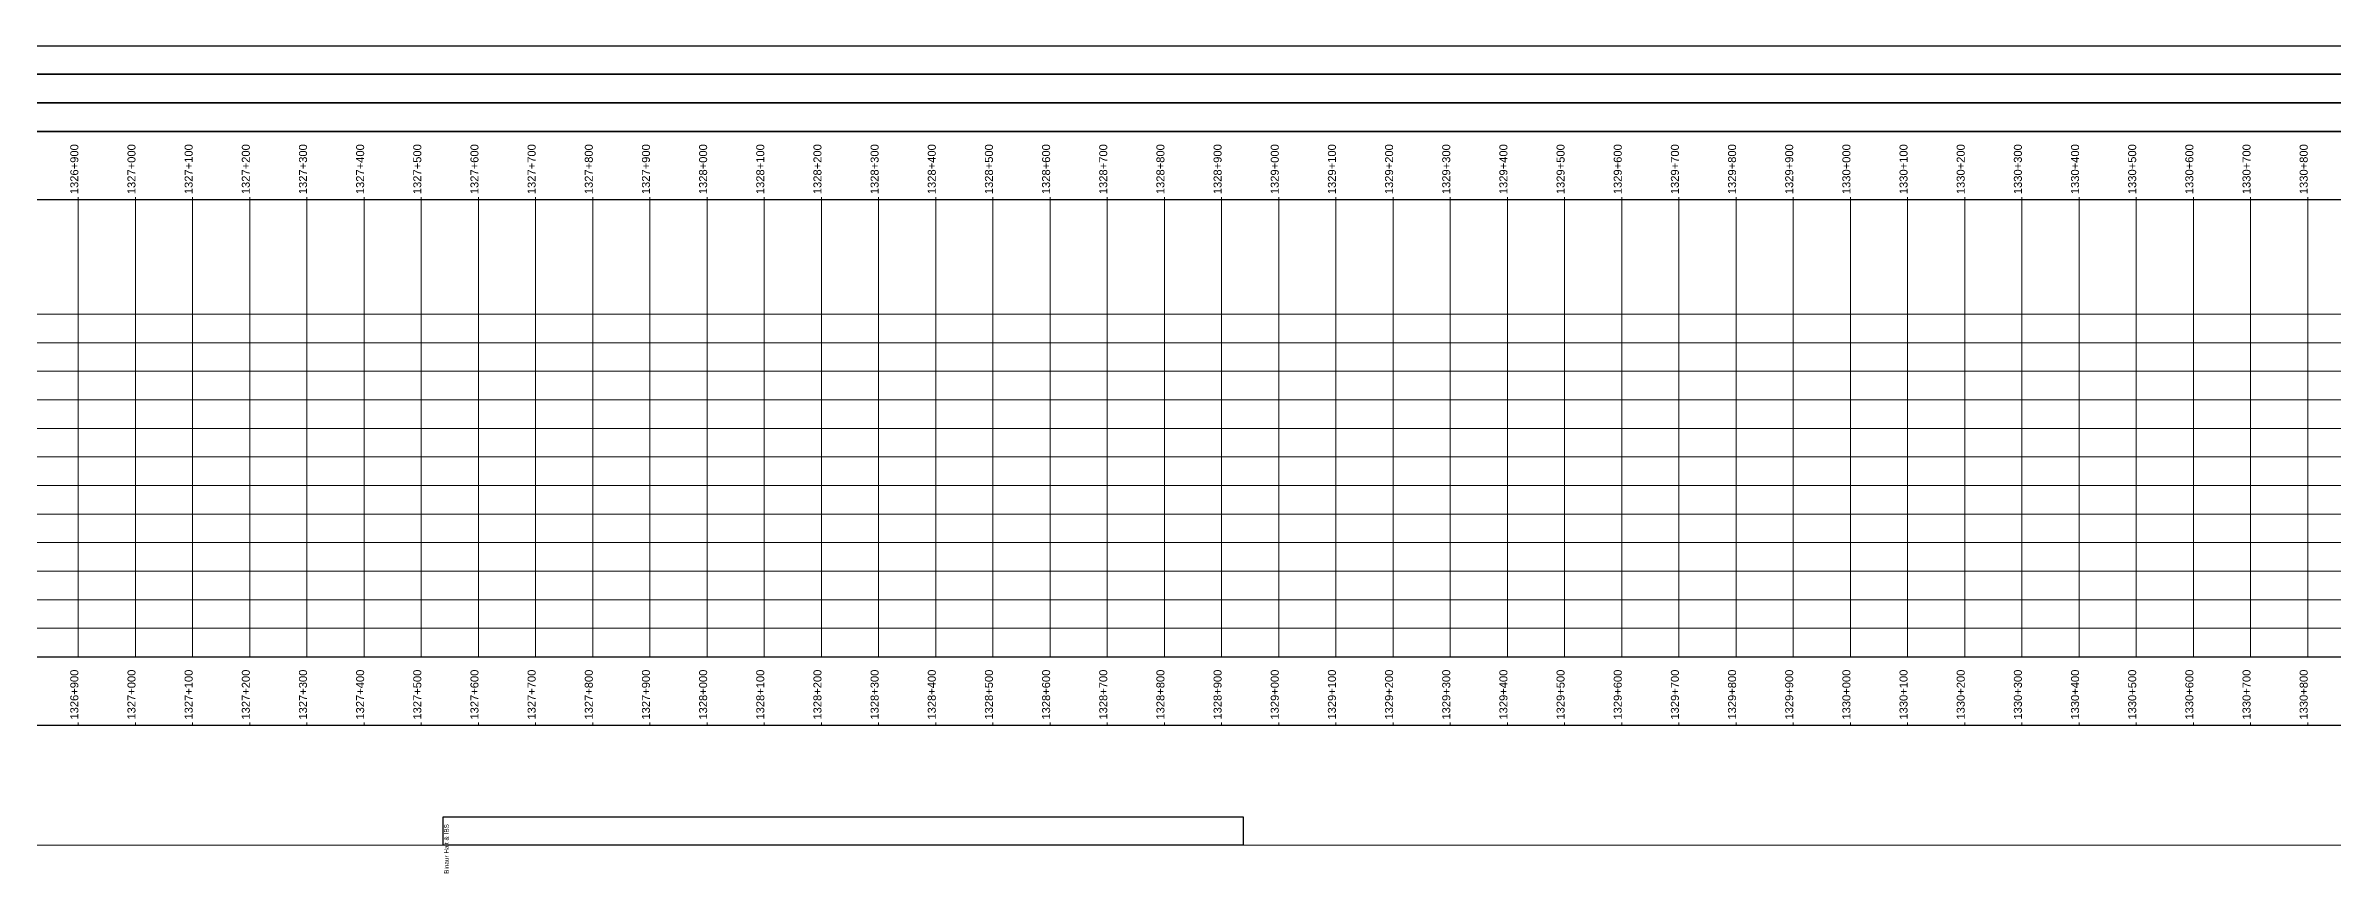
# Model space of a CAD drawing. Extents: x 1318964 to 1334763, y 3551 to 5000.
# Drawn here: x 1326843 to 1330843, y 3551 to 5000 of the extents above; entities that cross this region are included whole.
import ezdxf

# ---------------------------------------------------------------- set-up
doc = ezdxf.new("R2010")
doc.units = 0
doc.linetypes.add('Dashed', pattern=[0])
for name, color, linetype in [('Activity Lines', 7, 'Continuous'), ('Chainage Text', 7, 'Continuous'), ('Entity', 7, 'Continuous'), ('Markers-One', 7, 'Continuous'), ('Outer Box', 7, 'Continuous'), ('Package', 7, 'Continuous'), ('Section', 7, 'Continuous'), ('Vertical Chainage Lines', 7, 'Continuous')]:
    doc.layers.add(name, color=color, linetype=linetype)
doc.styles.add('True type font', font='Arial.ttf')

msp = doc.modelspace()

# ---------------------------------------------------------------- linework, layer by layer
at = {"layer": 'Activity Lines', "color": 195, "linetype": 'Dashed', "lineweight": 15, "true_color": 0x942193}
msp.add_polyline3d([(1319264, 4530, 0), (1334400, 4530, 0)], dxfattribs=at)
at = {"layer": 'Activity Lines', "color": 2, "linetype": 'Dashed', "lineweight": 15, "true_color": 0xd4fb79}
msp.add_polyline3d([(1319264, 4480, 0), (1334400, 4480, 0)], dxfattribs=at)
at = {"layer": 'Activity Lines', "color": 40, "linetype": 'Dashed', "lineweight": 15, "true_color": 0x8efa00}
msp.add_polyline3d([(1319264, 4430, 0), (1334400, 4430, 0)], dxfattribs=at)
at = {"layer": 'Activity Lines', "color": 6, "linetype": 'Dashed', "lineweight": 15, "true_color": 0x9437ff}
msp.add_polyline3d([(1319264, 4380, 0), (1334400, 4380, 0)], dxfattribs=at)
at = {"layer": 'Activity Lines', "color": 205, "linetype": 'Dashed', "lineweight": 15, "true_color": 0x008f00}
msp.add_polyline3d([(1319264, 4330, 0), (1334400, 4330, 0)], dxfattribs=at)
at = {"layer": 'Activity Lines', "color": 241, "linetype": 'Dashed', "lineweight": 15, "true_color": 0xa9a9a9}
msp.add_polyline3d([(1319264, 4280, 0), (1334400, 4280, 0)], dxfattribs=at)
at = {"layer": 'Activity Lines', "color": 74, "linetype": 'Dashed', "lineweight": 15, "true_color": 0x945200}
msp.add_polyline3d([(1319264, 4230, 0), (1334400, 4230, 0)], dxfattribs=at)
at = {"layer": 'Activity Lines', "color": 152, "linetype": 'Dashed', "lineweight": 15, "true_color": 0x941751}
msp.add_polyline3d([(1319264, 4180, 0), (1334400, 4180, 0)], dxfattribs=at)
at = {"layer": 'Activity Lines', "color": 140, "linetype": 'Dashed', "lineweight": 15, "true_color": 0x7a81ff}
msp.add_polyline3d([(1319264, 4130, 0), (1334400, 4130, 0)], dxfattribs=at)
at = {"layer": 'Activity Lines', "color": 52, "linetype": 'Dashed', "lineweight": 15, "true_color": 0x00f900}
msp.add_polyline3d([(1319264, 4080, 0), (1334400, 4080, 0)], dxfattribs=at)
at = {"layer": 'Activity Lines', "color": 110, "linetype": 'Dashed', "lineweight": 15, "true_color": 0xff7e79}
msp.add_polyline3d([(1319264, 4030, 0), (1334400, 4030, 0)], dxfattribs=at)
at = {"layer": 'Activity Lines', "color": 213, "linetype": 'Dashed', "lineweight": 15, "true_color": 0x0096ff}
msp.add_polyline3d([(1319264, 3980, 0), (1334400, 3980, 0)], dxfattribs=at)
at = {"layer": 'Entity', "color": 9, "lineweight": 25}
for points in [[(1324497, 4900, 0), (1332437, 4900, 0), (1332437, 4850, 0), (1324497, 4850, 0)], [(1327538, 3650, 0), (1328938, 3650, 0), (1328938, 3600, 0), (1327538, 3600, 0)]]:
    msp.add_polyline3d(points, close=True, dxfattribs=at)
at = {"layer": 'Markers-One', "color": 41, "linetype": 'Dashed', "lineweight": 0, "true_color": 0xe0e0e0}
for points in [[(1326900, 4730, 0), (1326900, 4735, 0)], [(1327000, 4730, 0), (1327000, 4735, 0)], [(1327100, 4730, 0), (1327100, 4735, 0)], [(1327200, 4730, 0), (1327200, 4735, 0)], [(1327300, 4730, 0), (1327300, 4735, 0)], [(1327400, 4730, 0), (1327400, 4735, 0)], [(1327500, 4730, 0), (1327500, 4735, 0)], [(1327600, 4730, 0), (1327600, 4735, 0)], [(1327700, 4730, 0), (1327700, 4735, 0)], [(1327800, 4730, 0), (1327800, 4735, 0)], [(1327900, 4730, 0), (1327900, 4735, 0)], [(1328000, 4730, 0), (1328000, 4735, 0)], [(1328100, 4730, 0), (1328100, 4735, 0)], [(1328200, 4730, 0), (1328200, 4735, 0)], [(1328300, 4730, 0), (1328300, 4735, 0)], [(1328400, 4730, 0), (1328400, 4735, 0)], [(1328500, 4730, 0), (1328500, 4735, 0)], [(1328600, 4730, 0), (1328600, 4735, 0)], [(1328700, 4730, 0), (1328700, 4735, 0)], [(1328800, 4730, 0), (1328800, 4735, 0)], [(1328900, 4730, 0), (1328900, 4735, 0)], [(1329000, 4730, 0), (1329000, 4735, 0)], [(1329100, 4730, 0), (1329100, 4735, 0)], [(1329200, 4730, 0), (1329200, 4735, 0)], [(1329300, 4730, 0), (1329300, 4735, 0)], [(1329400, 4730, 0), (1329400, 4735, 0)], [(1329500, 4730, 0), (1329500, 4735, 0)], [(1329600, 4730, 0), (1329600, 4735, 0)], [(1329700, 4730, 0), (1329700, 4735, 0)], [(1329800, 4730, 0), (1329800, 4735, 0)], [(1329900, 4730, 0), (1329900, 4735, 0)], [(1330000, 4730, 0), (1330000, 4735, 0)], [(1330100, 4730, 0), (1330100, 4735, 0)], [(1330200, 4730, 0), (1330200, 4735, 0)], [(1330300, 4730, 0), (1330300, 4735, 0)], [(1330400, 4730, 0), (1330400, 4735, 0)], [(1330500, 4730, 0), (1330500, 4735, 0)], [(1330600, 4730, 0), (1330600, 4735, 0)], [(1330700, 4730, 0), (1330700, 4735, 0)], [(1330800, 4730, 0), (1330800, 4735, 0)], [(1326900, 3810, 0), (1326900, 3815, 0)], [(1327000, 3810, 0), (1327000, 3815, 0)], [(1327100, 3810, 0), (1327100, 3815, 0)], [(1327200, 3810, 0), (1327200, 3815, 0)], [(1327300, 3810, 0), (1327300, 3815, 0)], [(1327400, 3810, 0), (1327400, 3815, 0)], [(1327500, 3810, 0), (1327500, 3815, 0)], [(1327600, 3810, 0), (1327600, 3815, 0)], [(1327700, 3810, 0), (1327700, 3815, 0)], [(1327800, 3810, 0), (1327800, 3815, 0)], [(1327900, 3810, 0), (1327900, 3815, 0)], [(1328000, 3810, 0), (1328000, 3815, 0)], [(1328100, 3810, 0), (1328100, 3815, 0)], [(1328200, 3810, 0), (1328200, 3815, 0)], [(1328300, 3810, 0), (1328300, 3815, 0)], [(1328400, 3810, 0), (1328400, 3815, 0)], [(1328500, 3810, 0), (1328500, 3815, 0)], [(1328600, 3810, 0), (1328600, 3815, 0)], [(1328700, 3810, 0), (1328700, 3815, 0)], [(1328800, 3810, 0), (1328800, 3815, 0)], [(1328900, 3810, 0), (1328900, 3815, 0)], [(1329000, 3810, 0), (1329000, 3815, 0)], [(1329100, 3810, 0), (1329100, 3815, 0)], [(1329200, 3810, 0), (1329200, 3815, 0)], [(1329300, 3810, 0), (1329300, 3815, 0)], [(1329400, 3810, 0), (1329400, 3815, 0)], [(1329500, 3810, 0), (1329500, 3815, 0)], [(1329600, 3810, 0), (1329600, 3815, 0)], [(1329700, 3810, 0), (1329700, 3815, 0)], [(1329800, 3810, 0), (1329800, 3815, 0)], [(1329900, 3810, 0), (1329900, 3815, 0)], [(1330000, 3810, 0), (1330000, 3815, 0)], [(1330100, 3810, 0), (1330100, 3815, 0)], [(1330200, 3810, 0), (1330200, 3815, 0)], [(1330300, 3810, 0), (1330300, 3815, 0)], [(1330400, 3810, 0), (1330400, 3815, 0)], [(1330500, 3810, 0), (1330500, 3815, 0)], [(1330600, 3810, 0), (1330600, 3815, 0)], [(1330700, 3810, 0), (1330700, 3815, 0)], [(1330800, 3810, 0), (1330800, 3815, 0)]]:
    msp.add_polyline3d(points, dxfattribs=at)
at = {"layer": 'Outer Box', "color": 9, "lineweight": 5}
msp.add_polyline3d([(1318964, 5000, 0), (1334700, 5000, 0), (1334700, 3600, 0), (1318964, 3600, 0)], close=True, dxfattribs=at)
at = {"layer": 'Package', "color": 9, "lineweight": 25}
for points in [[(1319264, 5000, 0), (1334400, 5000, 0), (1334400, 4950, 0), (1319264, 4950, 0)], [(1319264, 4850, 0), (1334400, 4850, 0), (1334400, 4730, 0), (1319264, 4730, 0)], [(1319264, 3930, 0), (1334400, 3930, 0), (1334400, 3810, 0), (1319264, 3810, 0)]]:
    msp.add_polyline3d(points, close=True, dxfattribs=at)
at = {"layer": 'Section', "color": 9, "lineweight": 25}
msp.add_polyline3d([(1319264, 4950, 0), (1334400, 4950, 0), (1334400, 4900, 0), (1319264, 4900, 0)], close=True, dxfattribs=at)
at = {"layer": 'Vertical Chainage Lines', "color": 41, "linetype": 'Dashed', "lineweight": 0, "true_color": 0xe0e0e0}
for points in [[(1326900, 4730, 0), (1326900, 3930, 0)], [(1327000, 4730, 0), (1327000, 3930, 0)], [(1327100, 4730, 0), (1327100, 3930, 0)], [(1327200, 4730, 0), (1327200, 3930, 0)], [(1327300, 4730, 0), (1327300, 3930, 0)], [(1327400, 4730, 0), (1327400, 3930, 0)], [(1327500, 4730, 0), (1327500, 3930, 0)], [(1327600, 4730, 0), (1327600, 3930, 0)], [(1327700, 4730, 0), (1327700, 3930, 0)], [(1327800, 4730, 0), (1327800, 3930, 0)], [(1327900, 4730, 0), (1327900, 3930, 0)], [(1328000, 4730, 0), (1328000, 3930, 0)], [(1328100, 4730, 0), (1328100, 3930, 0)], [(1328200, 4730, 0), (1328200, 3930, 0)], [(1328300, 4730, 0), (1328300, 3930, 0)], [(1328400, 4730, 0), (1328400, 3930, 0)], [(1328500, 4730, 0), (1328500, 3930, 0)], [(1328600, 4730, 0), (1328600, 3930, 0)], [(1328700, 4730, 0), (1328700, 3930, 0)], [(1328800, 4730, 0), (1328800, 3930, 0)], [(1328900, 4730, 0), (1328900, 3930, 0)], [(1329000, 4730, 0), (1329000, 3930, 0)], [(1329100, 4730, 0), (1329100, 3930, 0)], [(1329200, 4730, 0), (1329200, 3930, 0)], [(1329300, 4730, 0), (1329300, 3930, 0)], [(1329400, 4730, 0), (1329400, 3930, 0)], [(1329500, 4730, 0), (1329500, 3930, 0)], [(1329600, 4730, 0), (1329600, 3930, 0)], [(1329700, 4730, 0), (1329700, 3930, 0)], [(1329800, 4730, 0), (1329800, 3930, 0)], [(1329900, 4730, 0), (1329900, 3930, 0)], [(1330000, 4730, 0), (1330000, 3930, 0)], [(1330100, 4730, 0), (1330100, 3930, 0)], [(1330200, 4730, 0), (1330200, 3930, 0)], [(1330300, 4730, 0), (1330300, 3930, 0)], [(1330400, 4730, 0), (1330400, 3930, 0)], [(1330500, 4730, 0), (1330500, 3930, 0)], [(1330600, 4730, 0), (1330600, 3930, 0)], [(1330700, 4730, 0), (1330700, 3930, 0)], [(1330800, 4730, 0), (1330800, 3930, 0)]]:
    msp.add_polyline3d(points, dxfattribs=at)

# ---------------------------------------------------------------- texts
at = {"layer": 'Chainage Text', "color": 9, "lineweight": 15, "style": 'True type font'}
for s, p in [('1326+900', (1326900, 4740)), ('1327+000', (1327000, 4740)), ('1327+100', (1327100, 4740)), ('1327+200', (1327200, 4740)), ('1327+300', (1327300, 4740)), ('1327+400', (1327400, 4740)), ('1327+500', (1327500, 4740)), ('1327+600', (1327600, 4740)), ('1327+700', (1327700, 4740)), ('1327+800', (1327800, 4740)), ('1327+900', (1327900, 4740)), ('1328+000', (1328000, 4740)), ('1328+100', (1328100, 4740)), ('1328+200', (1328200, 4740)), ('1328+300', (1328300, 4740)), ('1328+400', (1328400, 4740)), ('1328+500', (1328500, 4740)), ('1328+600', (1328600, 4740)), ('1328+700', (1328700, 4740)), ('1328+800', (1328800, 4740)), ('1328+900', (1328900, 4740)), ('1329+000', (1329000, 4740)), ('1329+100', (1329100, 4740)), ('1329+200', (1329200, 4740)), ('1329+300', (1329300, 4740)), ('1329+400', (1329400, 4740)), ('1329+500', (1329500, 4740)), ('1329+600', (1329600, 4740)), ('1329+700', (1329700, 4740)), ('1329+800', (1329800, 4740)), ('1329+900', (1329900, 4740)), ('1330+000', (1330000, 4740)), ('1330+100', (1330100, 4740)), ('1330+200', (1330200, 4740)), ('1330+300', (1330300, 4740)), ('1330+400', (1330400, 4740)), ('1330+500', (1330500, 4740)), ('1330+600', (1330600, 4740)), ('1330+700', (1330700, 4740)), ('1330+800', (1330800, 4740)), ('1326+900', (1326900, 3820)), ('1327+000', (1327000, 3820)), ('1327+100', (1327100, 3820)), ('1327+200', (1327200, 3820)), ('1327+300', (1327300, 3820)), ('1327+400', (1327400, 3820)), ('1327+500', (1327500, 3820)), ('1327+600', (1327600, 3820)), ('1327+700', (1327700, 3820)), ('1327+800', (1327800, 3820)), ('1327+900', (1327900, 3820)), ('1328+000', (1328000, 3820)), ('1328+100', (1328100, 3820)), ('1328+200', (1328200, 3820)), ('1328+300', (1328300, 3820)), ('1328+400', (1328400, 3820)), ('1328+500', (1328500, 3820)), ('1328+600', (1328600, 3820)), ('1328+700', (1328700, 3820)), ('1328+800', (1328800, 3820)), ('1328+900', (1328900, 3820)), ('1329+000', (1329000, 3820)), ('1329+100', (1329100, 3820)), ('1329+200', (1329200, 3820)), ('1329+300', (1329300, 3820)), ('1329+400', (1329400, 3820)), ('1329+500', (1329500, 3820)), ('1329+600', (1329600, 3820)), ('1329+700', (1329700, 3820)), ('1329+800', (1329800, 3820)), ('1329+900', (1329900, 3820)), ('1330+000', (1330000, 3820)), ('1330+100', (1330100, 3820)), ('1330+200', (1330200, 3820)), ('1330+300', (1330300, 3820)), ('1330+400', (1330400, 3820)), ('1330+500', (1330500, 3820)), ('1330+600', (1330600, 3820)), ('1330+700', (1330700, 3820)), ('1330+800', (1330800, 3820))]:
    msp.add_text(s, height=14, rotation=90, dxfattribs=at).set_placement(p)
at = {"layer": 'Entity', "color": 9, "lineweight": 15, "style": 'True type font'}
msp.add_text('Binaur Halt & IBS', height=8, rotation=90, dxfattribs=at).set_placement((1327548, 3550))

doc.saveas('drawing.dxf')
